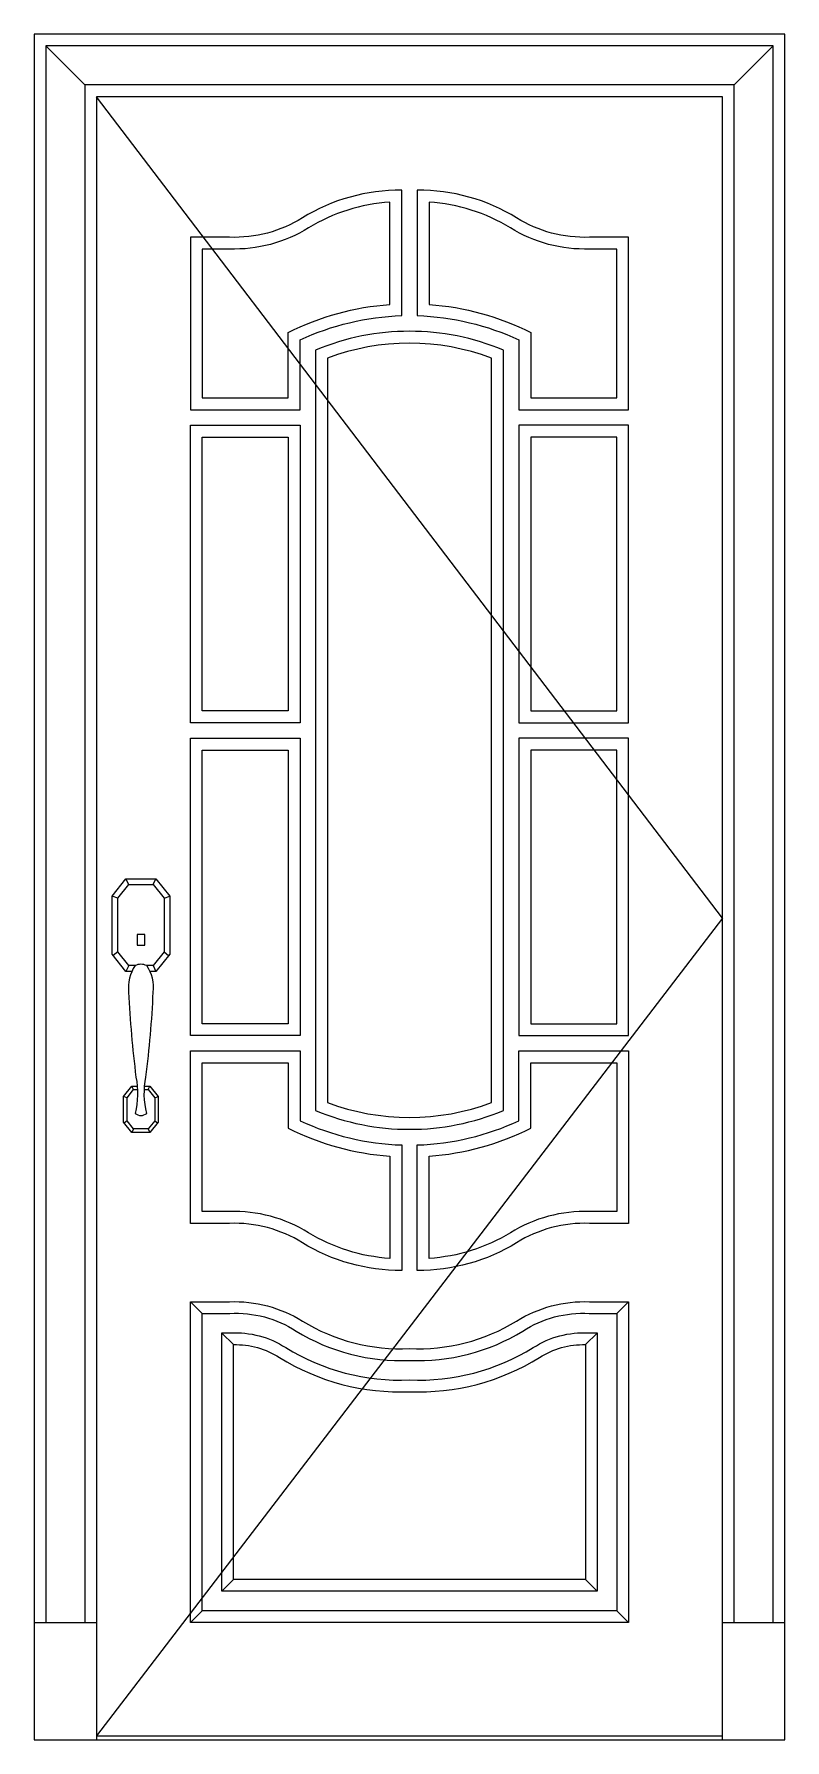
# Model space of a CAD drawing. Header units: metres. Extents: x -2243 to -1283, y 0 to 2180.
import ezdxf

# ---------------------------------------------------------------- set-up
doc = ezdxf.new("R2010")
doc.units = ezdxf.units.M
for name, color, linetype in [('2', 2, 'Continuous'), ('3', 3, 'Continuous'), ('4', 4, 'Continuous'), ('7', 7, 'Continuous'), ('BH', 3, 'Continuous')]:
    doc.layers.add(name, color=color, linetype=linetype)

msp = doc.modelspace()

# ---------------------------------------------------------------- hatches: boundary and pattern name
at = {"layer": 'BH'}
h = msp.add_hatch(dxfattribs=at)
h.set_pattern_fill('AR-RROOF', scale=500)
h.paths.add_polyline_path([(-1992.92, 1905.37), (-2014.29, 1905.37), (-1917.58, 1778.44), (-1917.58, 1798.59, -0.1), (-1787.58, 1834.46), (-1787.58, 1965.22, 0.12), (-1891.64, 1932.44, -0.15)])
h.paths.add_polyline_path([(-2027.58, 1715.02), (-1917.58, 1715.02), (-1917.58, 1778.44), (-2014.29, 1905.37), (-2027.58, 1905.37)])
h.paths.add_polyline_path([(-2027.58, 1315.02), (-1917.58, 1315.02), (-1917.58, 1665.02), (-2027.58, 1665.02)])
h.paths.add_polyline_path([(-1917.58, 1265.02), (-2027.58, 1265.02), (-2027.58, 915.02), (-1917.58, 915.02)])
h.paths.add_polyline_path([(-1917.58, 781.91), (-1917.58, 865.47), (-2027.58, 865.47), (-2027.58, 675.13), (-1992.92, 675.13, -0.15), (-1891.64, 648.05, 0.12), (-1787.58, 615.27), (-1787.58, 746.03, -0.1)])
h.paths.add_polyline_path([(-1503.85, 865.47), (-1607.58, 865.47), (-1607.58, 781.91, -0.1), (-1737.58, 746.03), (-1737.58, 615.27, 0.05), (-1688.99, 623.62)])
h.paths.add_polyline_path([(-1688.99, 623.62, 0.07), (-1633.52, 648.05, -0.15), (-1532.24, 675.13), (-1497.58, 675.13), (-1497.58, 865.47), (-1503.85, 865.47)])
h.paths.add_polyline_path([(-1607.58, 915.02), (-1497.58, 915.02), (-1497.58, 1227.19), (-1526.41, 1265.02), (-1607.58, 1265.02)])
h.paths.add_polyline_path([(-1867.58, 814.45, 0.18), (-1657.58, 814.45), (-1657.58, 1437.19), (-1867.58, 1712.81)])
h.paths.add_polyline_path([(-1497.58, 1665.02), (-1607.58, 1665.02), (-1607.58, 1371.56), (-1564.5, 1315.02), (-1497.58, 1315.02)])
h.paths.add_polyline_path([(-1657.58, 1766.05, 0.18), (-1867.58, 1766.05), (-1867.58, 1712.81), (-1657.58, 1437.19)])
h.paths.add_polyline_path([(-1607.58, 1798.59), (-1607.58, 1715.02), (-1497.58, 1715.02), (-1497.58, 1905.37), (-1532.24, 1905.37, -0.15), (-1633.52, 1932.44, 0.12), (-1737.58, 1965.22), (-1737.58, 1834.46, -0.1)])

# ---------------------------------------------------------------- linework, layer by layer
at = {"layer": '2'}
msp.add_line((-2242.58, 0), (-1282.58, 0), dxfattribs=at)
at = {"layer": '3'}
for p, q in [((-2227.58, 2165), (-2177.58, 2115)), ((-1347.58, 2115), (-1297.58, 2165)), ((-1362.58, 1050), (-2162.58, 2100)), ((-2121.64, 1093.1), (-2125.2, 1100.5)), ((-2090.29, 1093.1), (-2086.73, 1100.5)), ((-2135.56, 1075.71), (-2142.95, 1078.3)), ((-2076.38, 1075.71), (-2068.98, 1078.3)), ((-1362.58, 1050), (-2162.58, 5)), ((-2135.56, 1006.93), (-2141.33, 1002.3)), ((-2076.38, 1006.93), (-2070.6, 1002.3)), ((-2121.64, 989.54), (-2125.2, 982.14)), ((-2090.29, 989.54), (-2086.73, 982.14)), ((-2115.37, 831.05), (-2117.51, 835.49)), ((-2096.56, 831.05), (-2094.43, 835.49)), ((-2123.72, 820.62), (-2128.16, 822.17)), ((-2088.21, 820.62), (-2083.77, 822.17)), ((-2123.72, 791.18), (-2127.19, 788.41)), ((-2088.21, 791.18), (-2084.75, 788.41)), ((-2115.37, 780.75), (-2117.51, 776.31)), ((-2096.56, 780.75), (-2094.43, 776.31)), ((-2027.58, 545.02), (-2042.58, 560.02)), ((-1497.58, 545.02), (-1482.58, 560.02)), ((-1987.58, 505.17), (-2002.58, 519.95)), ((-1537.58, 505.17), (-1522.58, 519.95)), ((-2002.58, 190.02), (-1987.58, 205.02)), ((-1522.58, 190.02), (-1537.58, 205.02)), ((-2042.58, 150.02), (-2027.58, 165.02)), ((-1482.58, 150.02), (-1497.58, 165.02)), ((-2162.58, 5), (-1362.58, 5))]:
    msp.add_line(p, q, dxfattribs=at)
for points in [[(-1297.58, 150), (-1297.58, 2165), (-2227.58, 2165), (-2227.58, 150)], [(-1347.58, 150), (-1347.58, 2115), (-2177.58, 2115), (-2177.58, 150)], [(-2113.36, 989.54), (-2121.64, 989.54), (-2135.56, 1006.93), (-2135.56, 1075.71), (-2121.64, 1093.1), (-2090.29, 1093.1), (-2076.38, 1075.71), (-2076.38, 1006.93), (-2090.29, 989.54), (-2098.57, 989.54)], [(-2101.45, 831.05), (-2096.56, 831.05), (-2088.21, 820.62), (-2088.21, 791.18), (-2096.56, 780.75), (-2115.37, 780.75), (-2123.72, 791.18), (-2123.72, 820.62), (-2115.37, 831.05), (-2110.49, 831.05)]]:
    msp.add_lwpolyline(points, dxfattribs=at)
for points in [[(-2027.58, 1715.02), (-1917.58, 1715.02), (-1917.58, 1798.59, -0.1), (-1787.58, 1834.46), (-1787.58, 1965.22, 0.12), (-1891.64, 1932.44, -0.15), (-1992.92, 1905.37), (-2027.58, 1905.37)], [(-1497.58, 1715.02), (-1497.58, 1905.37), (-1532.24, 1905.37, -0.15), (-1633.52, 1932.44, 0.12), (-1737.58, 1965.22), (-1737.58, 1834.46, -0.1), (-1607.58, 1798.59), (-1607.58, 1715.02)], [(-1867.58, 1766.05), (-1867.58, 814.45, 0.18), (-1657.58, 814.45), (-1657.58, 1766.05, 0.18)], [(-2027.58, 865.47), (-1917.58, 865.47), (-1917.58, 781.91, 0.1), (-1787.58, 746.03), (-1787.58, 615.27, -0.12), (-1891.64, 648.05, 0.15), (-1992.92, 675.13), (-2027.58, 675.13)], [(-1497.58, 865.47), (-1497.58, 675.13), (-1532.24, 675.13, 0.15), (-1633.52, 648.05, -0.12), (-1737.58, 615.27), (-1737.58, 746.03, 0.1), (-1607.58, 781.91), (-1607.58, 865.47)], [(-1907.56, 522.52, 0.15), (-1762.58, 485.01, 0.15), (-1617.6, 522.52, -0.16), (-1532.94, 545.02), (-1497.58, 545.02), (-1497.58, 165.02), (-2027.58, 165.02), (-2027.58, 545.02), (-1992.22, 545.02, -0.16)], [(-1920.85, 501.34, 0.15), (-1762.58, 459.98, 0.15), (-1604.31, 501.34, -0.16), (-1533.59, 520.02), (-1522.58, 520.02), (-1522.58, 190.02), (-2002.58, 190.02), (-2002.58, 520.02), (-1991.57, 520.02, -0.16)]]:
    msp.add_lwpolyline(points, format="xyb", close=True, dxfattribs=at)
for points in [[(-2027.58, 1315.02), (-2027.58, 1665.02), (-1917.58, 1665.02), (-1917.58, 1315.02)], [(-1497.58, 1315.02), (-1497.58, 1665.02), (-1607.58, 1665.02), (-1607.58, 1315.02)], [(-2027.58, 915.02), (-2027.58, 1265.02), (-1917.58, 1265.02), (-1917.58, 915.02)], [(-1497.58, 915.02), (-1497.58, 1265.02), (-1607.58, 1265.02), (-1607.58, 915.02)]]:
    msp.add_lwpolyline(points, close=True, dxfattribs=at)
at = {"layer": '4'}
msp.add_lwpolyline([(-1282.58, 0), (-1282.58, 2180), (-2242.58, 2180), (-2242.58, 0)], dxfattribs=at)
at = {"layer": '7'}
for p, q in [((-2117.25, 982.14), (-2120.76, 982.14)), ((-2091.17, 982.14), (-2094.69, 982.14)), ((-2097.09, 776.31), (-2114.84, 776.31)), ((-2242.58, 150), (-2162.58, 150)), ((-1362.58, 150), (-1282.58, 150))]:
    msp.add_line(p, q, dxfattribs=at)
for points in [[(-1362.58, 0), (-1362.58, 2100), (-2162.58, 2100), (-2162.58, 0)], [(-2117.25, 982.14), (-2125.2, 982.14), (-2142.95, 1004.33), (-2142.95, 1078.3), (-2125.2, 1100.5), (-2086.73, 1100.5), (-2068.98, 1078.3), (-2068.98, 1004.33), (-2086.73, 982.14), (-2094.69, 982.14)], [(-2101.17, 835.49), (-2094.43, 835.49), (-2083.77, 822.17), (-2083.77, 789.63), (-2094.43, 776.31), (-2117.51, 776.31), (-2128.16, 789.63), (-2128.16, 822.17), (-2117.51, 835.49), (-2110.77, 835.49)]]:
    msp.add_lwpolyline(points, dxfattribs=at)
for points in [[(-2042.58, 1700.02), (-1902.58, 1700.02), (-1902.58, 1789.2, -0.1), (-1772.58, 1820.21), (-1772.58, 1980.63, 0.14), (-1899.6, 1945.16, -0.15), (-1992.58, 1920.37), (-2042.58, 1920.37)], [(-1482.58, 1700.02), (-1482.58, 1920.37), (-1532.58, 1920.37, -0.15), (-1625.56, 1945.16, 0.14), (-1752.58, 1980.63), (-1752.58, 1820.21, -0.1), (-1622.58, 1789.2), (-1622.58, 1700.02)], [(-1882.58, 804.3, 0.2), (-1642.58, 804.3), (-1642.58, 1776.2, 0.2), (-1882.58, 1776.2)], [(-2113.36, 989.54, 0.18), (-2121.7, 955.55, 0.02), (-2112.33, 847, -0.11), (-2113.36, 800.68, 0.37), (-2098.57, 800.68, -0.11), (-2099.6, 847, 0.02), (-2090.23, 955.55, 0.18), (-2098.57, 989.54, 0.23)], [(-2042.58, 880.47), (-1902.58, 880.47), (-1902.58, 791.3, 0.1), (-1772.58, 760.28), (-1772.58, 599.86, -0.14), (-1899.6, 635.33, 0.15), (-1992.58, 660.13), (-2042.58, 660.13)], [(-1482.58, 880.47), (-1482.58, 660.13), (-1532.58, 660.13, 0.15), (-1625.56, 635.33, -0.14), (-1752.58, 599.86), (-1752.58, 760.28, 0.1), (-1622.58, 791.3), (-1622.58, 880.47)], [(-1899.6, 535.23, 0.15), (-1762.58, 500.02, 0.15), (-1625.56, 535.23, -0.15), (-1532.58, 560.02), (-1482.58, 560.02), (-1482.58, 150.02), (-2042.58, 150.02), (-2042.58, 560.02), (-1992.58, 560.02, -0.15)], [(-1928.84, 488.64, 0.15), (-1762.58, 444.97, 0.15), (-1596.32, 488.64, -0.15), (-1537.58, 505.17), (-1537.58, 205.02), (-1987.58, 205.02), (-1987.58, 505.17, -0.15)]]:
    msp.add_lwpolyline(points, format="xyb", close=True, dxfattribs=at)
for points in [[(-2042.58, 1300.02), (-2042.58, 1680.02), (-1902.58, 1680.02), (-1902.58, 1300.02)], [(-1482.58, 1300.02), (-1482.58, 1680.02), (-1622.58, 1680.02), (-1622.58, 1300.02)], [(-2042.58, 900.02), (-2042.58, 1280.02), (-1902.58, 1280.02), (-1902.58, 900.02)], [(-1482.58, 900.02), (-1482.58, 1280.02), (-1622.58, 1280.02), (-1622.58, 900.02)], [(-2110.84, 1015.58), (-2101.09, 1015.58), (-2101.09, 1029.49), (-2110.84, 1029.49)]]:
    msp.add_lwpolyline(points, close=True, dxfattribs=at)

doc.saveas('drawing.dxf')
